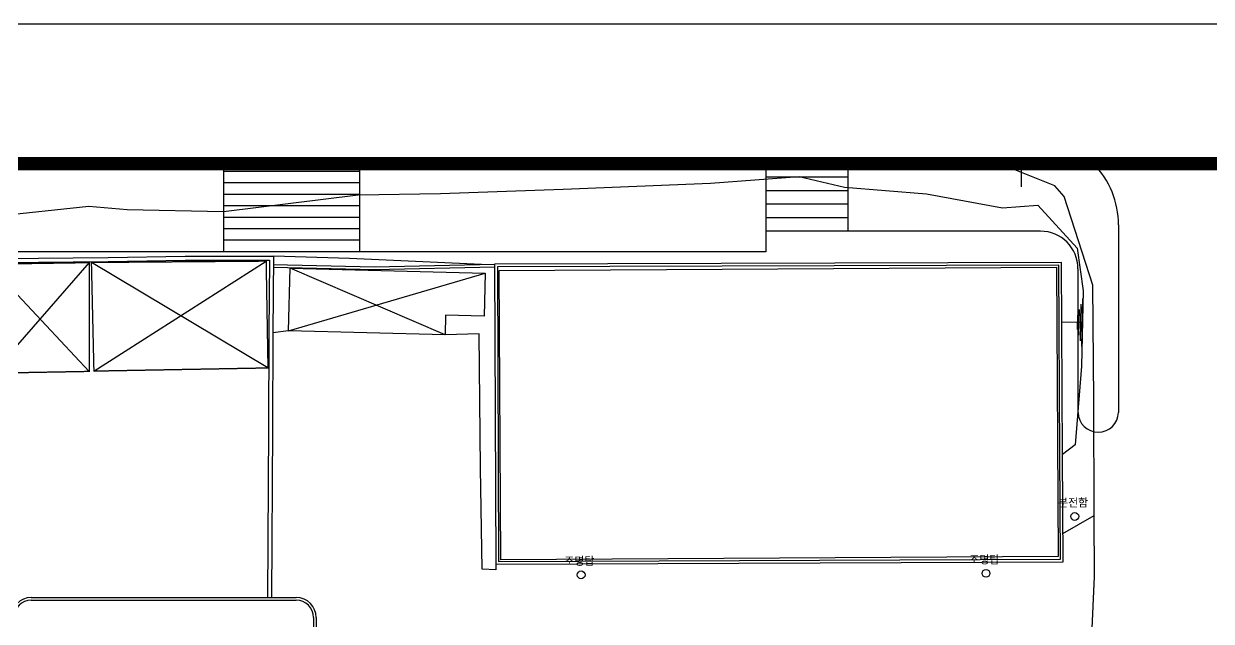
# Model space of a CAD drawing. Header units: millimetres. Extents: x 0 to 420500, y 0 to 297000.
# Drawn here: x 120202 to 209246, y 252165 to 297000 of the extents above; entities that cross this region are included whole.
import ezdxf
from ezdxf.enums import TextEntityAlignment as Align

# ---------------------------------------------------------------- set-up
doc = ezdxf.new("R2010")
doc.units = ezdxf.units.MM
doc.header["$LTSCALE"] = 500
doc.layers.add('BACK', color=8, linetype='Continuous')
doc.layers.add('XR-SHEET-SHT', color=5, linetype='Continuous')
doc.layers.add('XR-SHEET-TEMP', color=171, linetype='Continuous', plot=False)
doc.styles.add('XR-배치도$0$Arial_4', font='')
doc.styles.get('XR-배치도$0$Arial_4').set_extended_font_data('Arial')

# ---------------------------------------------------------------- blocks, each defined once
blk = doc.blocks.new('XR-SHEET')
at = {"layer": 'XR-SHEET-SHT', "color": 5}
blk.add_lwpolyline([(0, 594), (841, 594), (841, 0), (0, 0)], close=True, dxfattribs=at)
at = {"layer": 'XR-SHEET-SHT', "color": 5, "const_width": 2}
blk.add_lwpolyline([(46.5, 573), (819.5, 573), (819.5, 21), (46.5, 21)], close=True, dxfattribs=at)
at = {"layer": 'XR-SHEET-TEMP'}
blk.add_line((390, 573), (390, 569.5), dxfattribs=at)

msp = doc.modelspace()

# ---------------------------------------------------------------- linework, layer by layer
at = {"layer": 'BACK'}
for p, q in [((135176, 286500), (135176, 279891)), ((145366, 285912), (135176, 285912)), ((145366, 286500), (145366, 279891)), ((175849, 286500), (175849, 279891)), ((182006, 286500), (182006, 281433)), ((145366, 285052), (135176, 285052)), ((182006, 285481), (175849, 285481)), ((145366, 284192), (135176, 284192)), ((182006, 284469), (175849, 284469)), ((145366, 283332), (135176, 283332)), ((182006, 283457), (175849, 283457)), ((145366, 282472), (135176, 282472)), ((182006, 282445), (175849, 282445)), ((145366, 281612), (135176, 281612)), ((196439, 281433), (175849, 281433)), ((202290, 281904), (202290, 267841)), ((145366, 280751), (135176, 280751)), ((175849, 279891), (91976, 279891)), ((140065, 273961), (140183, 278660)), ((140183, 278660), (154813, 278293)), ((154813, 278293), (154732, 275066)), ((199254, 278618), (199254, 267841)), ((199546, 272788), (199621, 276387)), ((199323, 273633), (199364, 275552)), ((199323, 273633), (199364, 275552)), ((199434, 273210), (199492, 275970)), ((151829, 275139), (151792, 273666)), ((154732, 275066), (151829, 275139)), ((199583, 274587), (198046, 274620)), ((199212, 274055), (199235, 275135)), ((151792, 273666), (140065, 273961)), ((120769, 253945), (140634, 253945)), ((120769, 253745), (140634, 253745)), ((141934, 252445), (141934, 250945)), ((142134, 252445), (142134, 250945))]:
    msp.add_line(p, q, dxfattribs=at)
for points in [[(23250, 286500), (366750, 286500), (366750, 10609), (23250, 10609)], [(155607, 256460), (198136, 256614), (198097, 264683), (198024, 279085), (155513, 278954)], [(155806, 256660), (197935, 256813), (197897, 264682), (197825, 278885), (155714, 278755)], [(197764, 257024), (155982, 256782), (155857, 278484), (197638, 278726)]]:
    msp.add_lwpolyline(points, close=True, dxfattribs=at)
for points in [[(200299, 251073), (200486, 255535), (200469, 260105), (200444, 268762), (200368, 277386), (198216, 284048), (197507, 284834), (193395, 286500)], [(88855, 278262), (93078, 281362), (95677, 281995), (101417, 282127), (109429, 282366), (118036, 282561), (125078, 283312), (127960, 283061), (135177, 282912), (145290, 284157), (151454, 284258), (160660, 284581), (171690, 285044), (178355, 285550), (181757, 284735), (187896, 284248), (193605, 283198), (196233, 283378), (199192, 280163), (199633, 276959), (199515, 271304), (199051, 265414), (198097, 264683)], [(125118, 270913), (117566, 278959)], [(125116, 279076), (117852, 270782)], [(118680, 279392), (126524, 279454), (132303, 279549), (138923, 279563), (138884, 273813), (138860, 266666), (138774, 253945)], [(118680, 279092), (126527, 279154), (132306, 279249), (138621, 279263), (138584, 273814), (138560, 266667), (138474, 253945)], [(138517, 271173), (125276, 279088)], [(125464, 270936), (138380, 279189)], [(138906, 278729), (146510, 278569), (155517, 278754)], [(138910, 278929), (146510, 278769), (155513, 278954)], [(154515, 278934), (144624, 279379), (138923, 279563)], [(140065, 273961), (154813, 278293)], [(151792, 273666), (140183, 278660)], [(140065, 273961), (138884, 273813)], [(155607, 256460), (155600, 256029), (154587, 256068), (154439, 263652), (154353, 273727), (151792, 273666)], [(198125, 258746), (200469, 260105)]]:
    msp.add_lwpolyline(points, dxfattribs=at)
at = {"layer": 'BACK', "const_width": 100}
for points in [[(117852, 270782), (125118, 270913), (125116, 279076), (117566, 278959), (117852, 270782)], [(125464, 270936), (125276, 279088), (138380, 279189), (138517, 271173), (125464, 270936)]]:
    msp.add_lwpolyline(points, dxfattribs=at)
at = {"layer": 'BACK'}
for centre in [(199013, 260029), (161995, 255647), (192356, 255758)]:
    msp.add_circle(centre, 293, dxfattribs=at)
for centre, radius, start, end in [((195701, 281904), 6589, 0, 44.23166), ((196439, 278618), 2815, 0, 90), ((200772, 267874), 1518, 181.23678, 358.76322), ((120769, 252445), 1500, 90, 180), ((140634, 252445), 1500, 0, 90), ((120769, 252445), 1300, 90, 180), ((140634, 252445), 1300, 0, 90)]:
    msp.add_arc(centre, radius, start, end, dxfattribs=at)

# ---------------------------------------------------------------- block references
at = {"xscale": 500, "yscale": 500, "zscale": 500}
msp.add_blockref('XR-SHEET', (0, 0), dxfattribs=at)

# ---------------------------------------------------------------- texts
at = {"layer": 'BACK', "linetype": 'Continuous', "style": 'XR-배치도$0$Arial_4'}
for s, p in [('분전함', (198887, 260767)), ('조명탑', (161868, 256385)), ('조명탑', (192230, 256496))]:
    msp.add_text(s, height=600, dxfattribs=at).set_placement(p, align=Align.CENTER)

doc.saveas('drawing.dxf')
